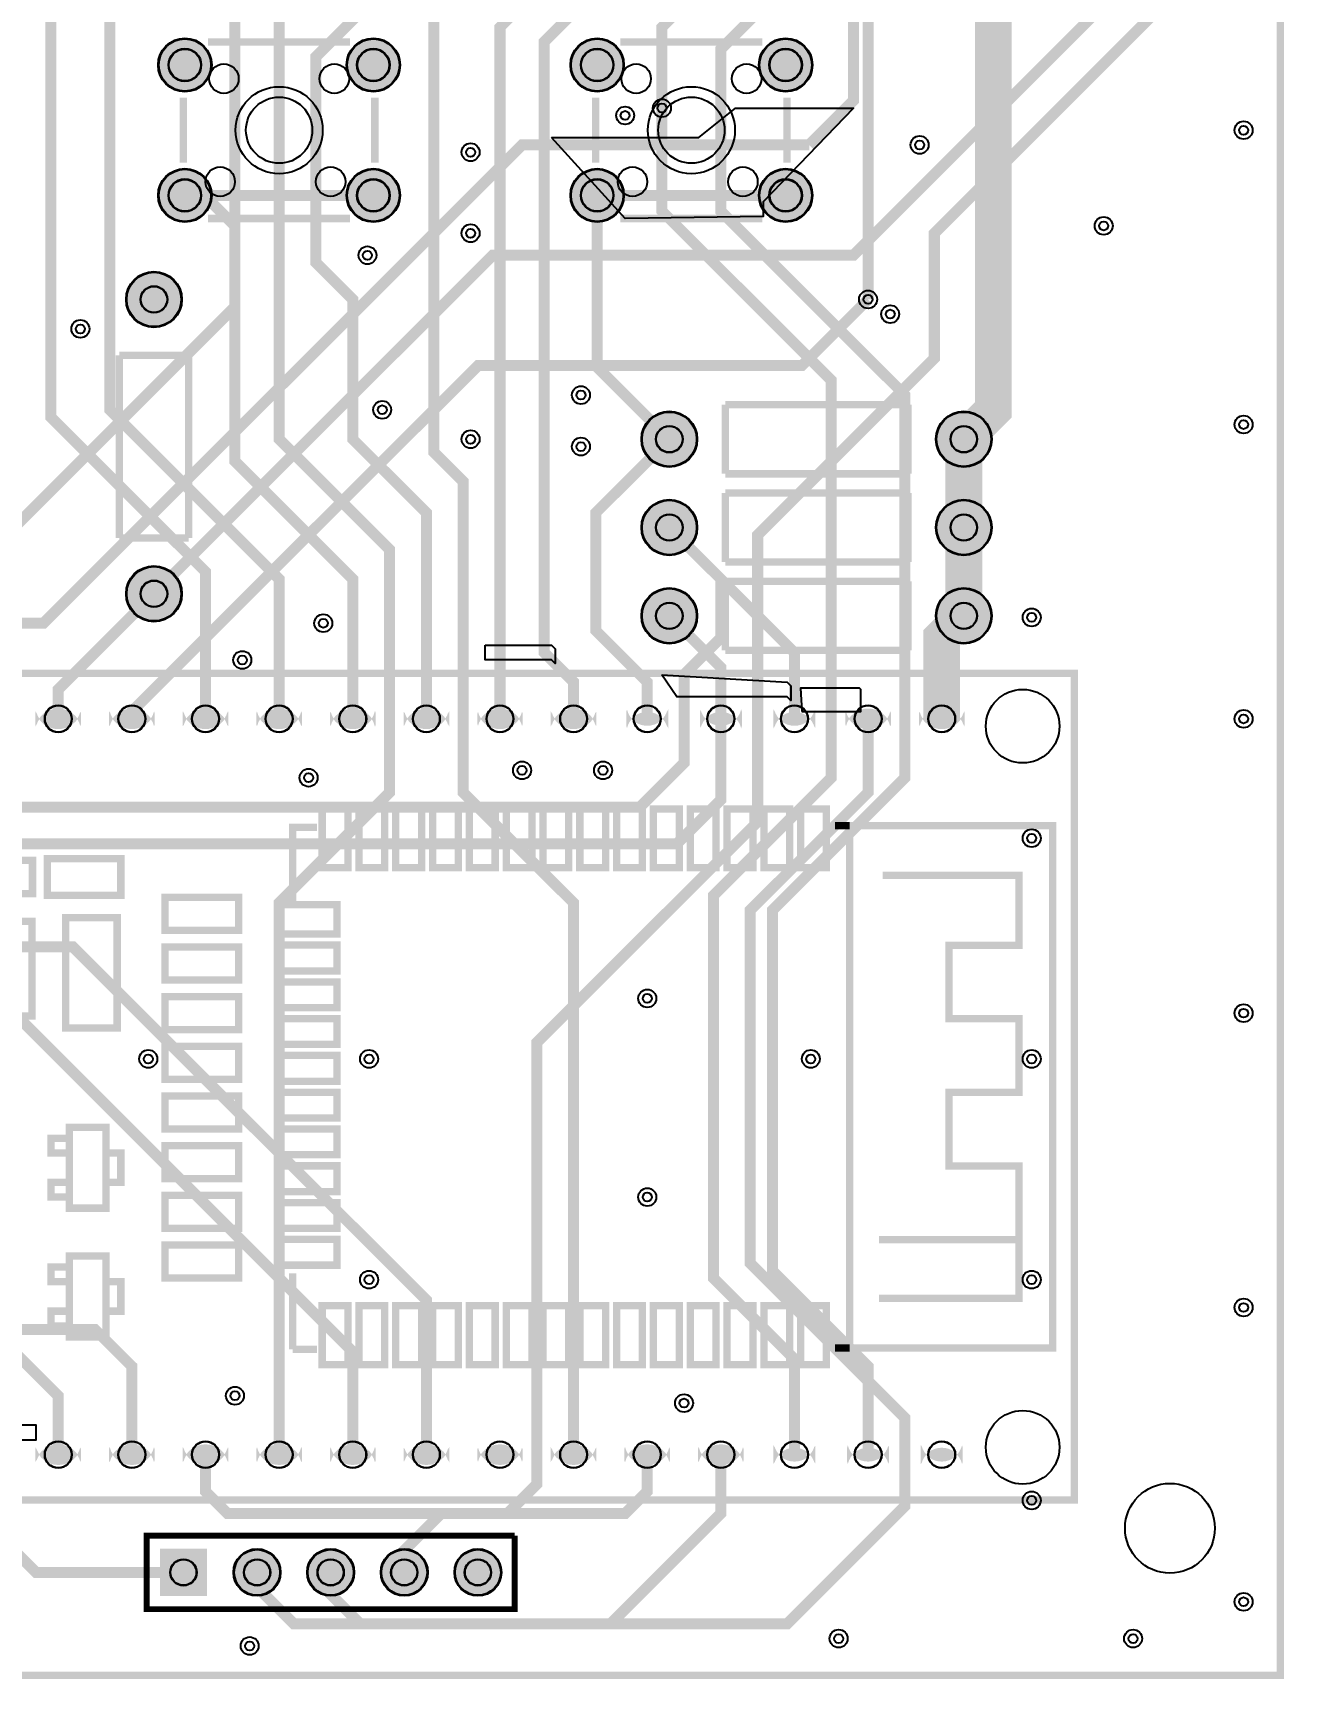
# Model space of a CAD drawing. Header units: millimetres. Extents: x -29 to 100, y 0 to 173.
# Drawn here: x 28.1 to 71.2, y -0.1 to 56.7 of the extents above; entities that cross this region are included whole.
import ezdxf

# ---------------------------------------------------------------- set-up
doc = ezdxf.new("R2010")
doc.units = ezdxf.units.MM
for name, color, linetype, true_color in [('BoardOutLine', 7, 'Continuous', 0xff00ff), ('BottomLayer', 7, 'Continuous', 0x0000ff), ('BottomSolderMaskLayer', 7, 'Continuous', 0xaa00ff), ('Hole', 7, 'Continuous', 0x222222), ('Multi-Layer', 7, 'Continuous', 0xc0c0c0), ('TopLayer', 7, 'Continuous', 0xff0000), ('TopSilkLayer', 7, 'Continuous', 0xffcc00), ('TopSolderMaskLayer', 7, 'Continuous', 0x800080)]:
    doc.layers.add(name, color=color, linetype=linetype, true_color=true_color)

msp = doc.modelspace()

# ---------------------------------------------------------------- hatches: boundary and pattern name
at = {"layer": 'BottomSolderMaskLayer'}
for points in [[(32.399, 55.591, 1), (34.25, 55.591, 1)], [(38.902, 55.591, 1), (40.753, 55.591, 1)], [(46.623, 55.591, 1), (48.474, 55.591, 1)], [(53.126, 55.591, 1), (54.977, 55.591, 1)], [(32.399, 51.09, 1), (34.25, 51.09, 1)], [(38.902, 51.09, 1), (40.753, 51.09, 1)], [(46.623, 51.09, 1), (48.474, 51.09, 1)], [(53.126, 51.09, 1), (54.977, 51.09, 1)], [(31.293, 47.498, 1), (33.223, 47.498, 1)], [(49.073, 42.672, 1), (51.003, 42.672, 1)], [(59.233, 42.672, 1), (61.163, 42.672, 1)], [(49.073, 39.624, 1), (51.003, 39.624, 1)], [(59.233, 39.624, 1), (61.163, 39.624, 1)], [(31.293, 37.338, 1), (33.223, 37.338, 1)], [(49.073, 36.576, 1), (51.003, 36.576, 1)], [(59.233, 36.576, 1), (61.163, 36.576, 1)], [(29.743, 33.283, -0.785398), (28.169, 33.283), (28.169, 32.758, -0.785398), (29.743, 32.758)], [(32.283, 33.283, -0.785398), (30.709, 33.283), (30.709, 32.758, -0.785398), (32.283, 32.758)], [(34.823, 33.283, -0.785398), (33.249, 33.283), (33.249, 32.758, -0.785398), (34.823, 32.758)], [(37.363, 33.283, -0.785398), (35.789, 33.283), (35.789, 32.758, -0.785398), (37.363, 32.758)], [(39.903, 33.283, -0.785398), (38.329, 33.283), (38.329, 32.758, -0.785398), (39.903, 32.758)], [(42.443, 33.283, -0.785398), (40.869, 33.283), (40.869, 32.758, -0.785398), (42.443, 32.758)], [(44.983, 33.283, -0.785398), (43.409, 33.283), (43.409, 32.758, -0.785398), (44.983, 32.758)], [(47.523, 33.283, -0.785398), (45.949, 33.283), (45.949, 32.758, -0.785398), (47.523, 32.758)], [(50, 33.349, -0.785398), (48.552, 33.349), (48.552, 32.691, -0.785398), (50, 32.691)], [(52.54, 33.349, -0.785398), (51.092, 33.349), (51.092, 32.691, -0.785398), (52.54, 32.691)], [(55.08, 33.349, -0.785398), (53.632, 33.349), (53.632, 32.691, -0.785398), (55.08, 32.691)], [(57.684, 33.283, -0.785398), (56.109, 33.283), (56.109, 32.758, -0.785398), (57.684, 32.758)], [(60.224, 33.283, -0.785398), (58.649, 33.283), (58.649, 32.758, -0.785398), (60.224, 32.758)], [(29.743, 7.882, -0.785398), (28.169, 7.882), (28.169, 7.358, -0.785398), (29.743, 7.358)], [(32.283, 7.882, -0.785398), (30.709, 7.882), (30.709, 7.358, -0.785398), (32.283, 7.358)], [(34.823, 7.882, -0.785398), (33.249, 7.882), (33.249, 7.358, -0.785398), (34.823, 7.358)], [(37.363, 7.882, -0.785398), (35.789, 7.882), (35.789, 7.358, -0.785398), (37.363, 7.358)], [(39.903, 7.882, -0.785398), (38.329, 7.882), (38.329, 7.358, -0.785398), (39.903, 7.358)], [(42.443, 7.882, -0.785398), (40.869, 7.882), (40.869, 7.358, -0.785398), (42.443, 7.358)], [(44.983, 7.882, -0.785398), (43.409, 7.882), (43.409, 7.358, -0.785398), (44.983, 7.358)], [(47.523, 7.882, -0.785398), (45.949, 7.882), (45.949, 7.358, -0.785398), (47.523, 7.358)], [(50.064, 7.882, -0.785398), (48.489, 7.882), (48.489, 7.358, -0.785398), (50.064, 7.358)], [(52.604, 7.882, -0.785398), (51.029, 7.882), (51.029, 7.358, -0.785398), (52.604, 7.358)], [(55.08, 7.949, -0.785398), (53.632, 7.949), (53.632, 7.291, -0.785398), (55.08, 7.291)], [(57.62, 7.949, -0.785398), (56.172, 7.949), (56.172, 7.291, -0.785398), (57.62, 7.291)], [(60.16, 7.949, -0.785398), (58.712, 7.949), (58.712, 7.291, -0.785398), (60.16, 7.291)], [(32.461, 4.369), (34.087, 4.369), (34.087, 2.743), (32.461, 2.743)], [(35.001, 3.556, 1), (36.627, 3.556, 1)], [(37.541, 3.556, 1), (39.167, 3.556, 1)], [(40.081, 3.556, 1), (41.707, 3.556, 1)], [(42.621, 3.556, 1), (44.247, 3.556, 1)]]:
    msp.add_hatch(color=256, dxfattribs=at).paths.add_polyline_path(points)
at = {"layer": 'Multi-Layer'}
for points in [[(32.425, 55.591, 1), (34.225, 55.591, 1)], [(38.927, 55.591, 1), (40.727, 55.591, 1)], [(46.649, 55.591, 1), (48.449, 55.591, 1)], [(53.151, 55.591, 1), (54.951, 55.591, 1)], [(32.425, 51.09, 1), (34.225, 51.09, 1)], [(38.927, 51.09, 1), (40.727, 51.09, 1)], [(46.649, 51.09, 1), (48.449, 51.09, 1)], [(53.151, 51.09, 1), (54.951, 51.09, 1)], [(31.318, 47.498, 1), (33.198, 47.498, 1)], [(49.098, 42.672, 1), (50.978, 42.672, 1)], [(59.258, 42.672, 1), (61.138, 42.672, 1)], [(49.098, 39.624, 1), (50.978, 39.624, 1)], [(59.258, 39.624, 1), (61.138, 39.624, 1)], [(31.318, 37.338, 1), (33.198, 37.338, 1)], [(49.098, 36.576, 1), (50.978, 36.576, 1)], [(59.258, 36.576, 1), (61.138, 36.576, 1)], [(29.718, 33.274, -0.785398), (28.194, 33.274), (28.194, 32.766, -0.785398), (29.718, 32.766)], [(32.258, 33.274, -0.785398), (30.734, 33.274), (30.734, 32.766, -0.785398), (32.258, 32.766)], [(34.798, 33.274, -0.785398), (33.274, 33.274), (33.274, 32.766, -0.785398), (34.798, 32.766)], [(37.338, 33.274, -0.785398), (35.814, 33.274), (35.814, 32.766, -0.785398), (37.338, 32.766)], [(39.878, 33.274, -0.785398), (38.354, 33.274), (38.354, 32.766, -0.785398), (39.878, 32.766)], [(42.418, 33.274, -0.785398), (40.894, 33.274), (40.894, 32.766, -0.785398), (42.418, 32.766)], [(44.958, 33.274, -0.785398), (43.434, 33.274), (43.434, 32.766, -0.785398), (44.958, 32.766)], [(47.498, 33.274, -0.785398), (45.974, 33.274), (45.974, 32.766, -0.785398), (47.498, 32.766)], [(49.975, 33.338, -0.785398), (48.578, 33.338), (48.578, 32.703, -0.785398), (49.975, 32.703)], [(52.515, 33.338, -0.785398), (51.118, 33.338), (51.118, 32.703, -0.785398), (52.515, 32.703)], [(55.055, 33.338, -0.785398), (53.658, 33.338), (53.658, 32.703, -0.785398), (55.055, 32.703)], [(57.658, 33.274, -0.785398), (56.134, 33.274), (56.134, 32.766, -0.785398), (57.658, 32.766)], [(60.198, 33.274, -0.785398), (58.674, 33.274), (58.674, 32.766, -0.785398), (60.198, 32.766)], [(29.718, 7.874, -0.785398), (28.194, 7.874), (28.194, 7.366, -0.785398), (29.718, 7.366)], [(32.258, 7.874, -0.785398), (30.734, 7.874), (30.734, 7.366, -0.785398), (32.258, 7.366)], [(34.798, 7.874, -0.785398), (33.274, 7.874), (33.274, 7.366, -0.785398), (34.798, 7.366)], [(37.338, 7.874, -0.785398), (35.814, 7.874), (35.814, 7.366, -0.785398), (37.338, 7.366)], [(39.878, 7.874, -0.785398), (38.354, 7.874), (38.354, 7.366, -0.785398), (39.878, 7.366)], [(42.418, 7.874, -0.785398), (40.894, 7.874), (40.894, 7.366, -0.785398), (42.418, 7.366)], [(44.958, 7.874, -0.785398), (43.434, 7.874), (43.434, 7.366, -0.785398), (44.958, 7.366)], [(47.498, 7.874, -0.785398), (45.974, 7.874), (45.974, 7.366, -0.785398), (47.498, 7.366)], [(50.038, 7.874, -0.785398), (48.514, 7.874), (48.514, 7.366, -0.785398), (50.038, 7.366)], [(52.578, 7.874, -0.785398), (51.054, 7.874), (51.054, 7.366, -0.785398), (52.578, 7.366)], [(55.055, 7.938, -0.785398), (53.658, 7.938), (53.658, 7.303, -0.785398), (55.055, 7.303)], [(57.595, 7.938, -0.785398), (56.198, 7.938), (56.198, 7.303, -0.785398), (57.595, 7.303)], [(60.135, 7.938, -0.785398), (58.738, 7.938), (58.738, 7.303, -0.785398), (60.135, 7.303)], [(32.487, 4.343), (34.061, 4.343), (34.061, 2.769), (32.487, 2.769)], [(35.027, 3.556, 1), (36.601, 3.556, 1)], [(37.567, 3.556, 1), (39.141, 3.556, 1)], [(40.107, 3.556, 1), (41.681, 3.556, 1)], [(42.647, 3.556, 1), (44.221, 3.556, 1)]]:
    msp.add_hatch(color=256, dxfattribs=at).paths.add_polyline_path(points)
at = {"layer": 'TopSolderMaskLayer'}
for points in [[(32.399, 55.591, 1), (34.25, 55.591, 1)], [(38.902, 55.591, 1), (40.753, 55.591, 1)], [(46.623, 55.591, 1), (48.474, 55.591, 1)], [(53.126, 55.591, 1), (54.977, 55.591, 1)], [(32.399, 51.09, 1), (34.25, 51.09, 1)], [(38.902, 51.09, 1), (40.753, 51.09, 1)], [(46.623, 51.09, 1), (48.474, 51.09, 1)], [(53.126, 51.09, 1), (54.977, 51.09, 1)], [(31.293, 47.498, 1), (33.223, 47.498, 1)], [(49.073, 42.672, 1), (51.003, 42.672, 1)], [(59.233, 42.672, 1), (61.163, 42.672, 1)], [(49.073, 39.624, 1), (51.003, 39.624, 1)], [(59.233, 39.624, 1), (61.163, 39.624, 1)], [(31.293, 37.338, 1), (33.223, 37.338, 1)], [(49.073, 36.576, 1), (51.003, 36.576, 1)], [(59.233, 36.576, 1), (61.163, 36.576, 1)], [(29.743, 33.283, -0.785398), (28.169, 33.283), (28.169, 32.758, -0.785398), (29.743, 32.758)], [(32.283, 33.283, -0.785398), (30.709, 33.283), (30.709, 32.758, -0.785398), (32.283, 32.758)], [(34.823, 33.283, -0.785398), (33.249, 33.283), (33.249, 32.758, -0.785398), (34.823, 32.758)], [(37.363, 33.283, -0.785398), (35.789, 33.283), (35.789, 32.758, -0.785398), (37.363, 32.758)], [(39.903, 33.283, -0.785398), (38.329, 33.283), (38.329, 32.758, -0.785398), (39.903, 32.758)], [(42.443, 33.283, -0.785398), (40.869, 33.283), (40.869, 32.758, -0.785398), (42.443, 32.758)], [(44.983, 33.283, -0.785398), (43.409, 33.283), (43.409, 32.758, -0.785398), (44.983, 32.758)], [(47.523, 33.283, -0.785398), (45.949, 33.283), (45.949, 32.758, -0.785398), (47.523, 32.758)], [(50, 33.349, -0.785398), (48.552, 33.349), (48.552, 32.691, -0.785398), (50, 32.691)], [(52.54, 33.349, -0.785398), (51.092, 33.349), (51.092, 32.691, -0.785398), (52.54, 32.691)], [(55.08, 33.349, -0.785398), (53.632, 33.349), (53.632, 32.691, -0.785398), (55.08, 32.691)], [(57.684, 33.283, -0.785398), (56.109, 33.283), (56.109, 32.758, -0.785398), (57.684, 32.758)], [(60.224, 33.283, -0.785398), (58.649, 33.283), (58.649, 32.758, -0.785398), (60.224, 32.758)], [(29.743, 7.882, -0.785398), (28.169, 7.882), (28.169, 7.358, -0.785398), (29.743, 7.358)], [(32.283, 7.882, -0.785398), (30.709, 7.882), (30.709, 7.358, -0.785398), (32.283, 7.358)], [(34.823, 7.882, -0.785398), (33.249, 7.882), (33.249, 7.358, -0.785398), (34.823, 7.358)], [(37.363, 7.882, -0.785398), (35.789, 7.882), (35.789, 7.358, -0.785398), (37.363, 7.358)], [(39.903, 7.882, -0.785398), (38.329, 7.882), (38.329, 7.358, -0.785398), (39.903, 7.358)], [(42.443, 7.882, -0.785398), (40.869, 7.882), (40.869, 7.358, -0.785398), (42.443, 7.358)], [(44.983, 7.882, -0.785398), (43.409, 7.882), (43.409, 7.358, -0.785398), (44.983, 7.358)], [(47.523, 7.882, -0.785398), (45.949, 7.882), (45.949, 7.358, -0.785398), (47.523, 7.358)], [(50.064, 7.882, -0.785398), (48.489, 7.882), (48.489, 7.358, -0.785398), (50.064, 7.358)], [(52.604, 7.882, -0.785398), (51.029, 7.882), (51.029, 7.358, -0.785398), (52.604, 7.358)], [(55.08, 7.949, -0.785398), (53.632, 7.949), (53.632, 7.291, -0.785398), (55.08, 7.291)], [(57.62, 7.949, -0.785398), (56.172, 7.949), (56.172, 7.291, -0.785398), (57.62, 7.291)], [(60.16, 7.949, -0.785398), (58.712, 7.949), (58.712, 7.291, -0.785398), (60.16, 7.291)], [(32.461, 4.369), (34.087, 4.369), (34.087, 2.743), (32.461, 2.743)], [(35.001, 3.556, 1), (36.627, 3.556, 1)], [(37.541, 3.556, 1), (39.167, 3.556, 1)], [(40.081, 3.556, 1), (41.707, 3.556, 1)], [(42.621, 3.556, 1), (44.247, 3.556, 1)]]:
    msp.add_hatch(color=256, dxfattribs=at).paths.add_polyline_path(points)

# ---------------------------------------------------------------- linework, layer by layer
at = {"layer": 'BoardOutLine', "const_width": 0.254}
msp.add_lwpolyline([(0, 0), (71.12, 0), (71.12, 137.16), (0, 137.16), (0, 0)], close=True, dxfattribs=at)
at = {"layer": 'BottomLayer', "const_width": 0.381}
for points in [[(39.116, 7.62), (39.116, 11.176), (27.178, 23.114), (18.796, 23.114), (14.986, 26.924), (14.986, 35.306), (19.812, 40.132), (19.812, 48.26), (21.082, 49.53), (21.082, 56.896), (23.622, 59.436), (23.622, 82.974), (19.558, 87.038), (19.558, 92.964), (20.828, 94.234), (20.828, 100.838)], [(5.09, 97.744), (5.334, 97.988), (5.334, 99.568), (5.842, 100.076), (8.382, 100.076), (9.906, 98.552), (9.906, 88.9), (4.572, 83.566), (4.572, 71.107), (5.588, 70.091), (5.588, 44.45), (4.572, 43.434), (4.572, 38.1), (7.112, 35.56), (7.112, 22.736), (17.91, 11.938), (30.226, 11.938), (31.496, 10.668), (31.496, 7.62)], [(41.656, 7.62), (41.656, 12.954), (29.464, 25.146), (22.352, 25.146), (17.526, 29.972), (17.526, 35.052), (21.844, 39.37), (21.844, 47.752), (22.86, 48.768), (22.86, 56.134), (25.654, 58.928), (25.654, 83.025), (20.828, 87.851), (20.828, 91.948), (22.352, 93.472), (22.352, 99.314)], [(32.258, 37.338), (43.942, 49.022), (56.388, 49.022), (67.564, 60.198), (67.564, 71.882), (63.49, 75.956), (63.49, 90.216)], [(64.77, 78.486), (68.834, 74.422), (68.834, 59.436), (59.182, 49.784), (59.182, 45.466), (53.086, 39.37), (53.086, 29.464), (45.466, 21.844), (45.466, 6.604), (44.45, 5.588), (34.798, 5.588), (34.036, 6.35), (34.036, 7.62)], [(49.784, 54.102), (49.784, 56.896), (54.356, 61.468), (54.356, 71.628)], [(56.388, 67.056), (56.388, 54.364), (54.864, 52.832)], [(54.864, 52.832), (44.958, 52.832), (28.448, 36.322), (26.416, 36.322), (23.876, 33.782), (23.876, 33.02)], [(25.603, 51.09), (25.603, 40.589), (20.066, 35.052), (20.066, 31.242), (22.606, 28.702), (50.292, 28.702), (51.816, 30.226), (51.816, 33.02)], [(33.325, 51.09), (34.001, 51.09), (35.052, 50.038), (35.052, 47.244), (22.606, 34.798), (22.606, 31.496), (24.13, 29.972), (49.022, 29.972), (50.546, 31.496), (50.546, 34.544), (51.816, 35.814), (51.816, 37.846), (50.038, 39.624)], [(33.325, 51.09), (39.827, 51.09)], [(47.549, 51.09), (54.051, 51.09)], [(31.496, 33.02), (31.496, 33.274), (43.439, 45.217), (54.615, 45.217), (56.896, 47.498)], [(28.956, 33.02), (28.956, 34.036), (32.258, 37.338)], [(35.814, 3.556), (35.814, 3.048), (37.084, 1.778), (54.102, 1.778), (58.166, 5.842), (58.166, 8.89), (52.832, 14.224), (52.832, 26.416), (56.896, 30.48), (56.896, 33.02)]]:
    msp.add_lwpolyline(points, dxfattribs=at)
at = {"layer": 'BottomLayer'}
msp.add_lwpolyline([(54.61, 33.274), (56.642, 33.274), (56.642, 34.036), (56.596, 34.082), (54.564, 34.082)], close=True, dxfattribs=at)
at = {"layer": 'BottomSolderMaskLayer'}
for centre, radius in [((33.325, 55.591), 0.925), ((39.827, 55.591), 0.925), ((47.549, 55.591), 0.925), ((54.051, 55.591), 0.925), ((33.325, 55.591), 0.566), ((39.827, 55.591), 0.566), ((47.549, 55.591), 0.566), ((54.051, 55.591), 0.566), ((33.325, 51.09), 0.925), ((39.827, 51.09), 0.925), ((47.549, 51.09), 0.925), ((54.051, 51.09), 0.925), ((33.325, 51.09), 0.566), ((39.827, 51.09), 0.566), ((47.549, 51.09), 0.566), ((54.051, 51.09), 0.566), ((32.258, 47.498), 0.965), ((32.258, 47.498), 0.462), ((50.038, 42.672), 0.965), ((60.198, 42.672), 0.965), ((50.038, 42.672), 0.462), ((60.198, 42.672), 0.462), ((50.038, 39.624), 0.965), ((60.198, 39.624), 0.965), ((50.038, 39.624), 0.462), ((60.198, 39.624), 0.462), ((32.258, 37.338), 0.965), ((32.258, 37.338), 0.462), ((50.038, 36.576), 0.965), ((60.198, 36.576), 0.965), ((50.038, 36.576), 0.462), ((60.198, 36.576), 0.462), ((28.956, 33.02), 0.469), ((31.496, 33.02), 0.469), ((34.036, 33.02), 0.469), ((36.576, 33.02), 0.469), ((39.116, 33.02), 0.469), ((41.656, 33.02), 0.469), ((44.196, 33.02), 0.469), ((46.736, 33.02), 0.469), ((49.276, 33.02), 0.469), ((51.816, 33.02), 0.469), ((54.356, 33.02), 0.469), ((56.896, 33.02), 0.469), ((59.436, 33.02), 0.469), ((28.956, 7.62), 0.469), ((31.496, 7.62), 0.469), ((34.036, 7.62), 0.469), ((36.576, 7.62), 0.469), ((39.116, 7.62), 0.469), ((41.656, 7.62), 0.469), ((44.196, 7.62), 0.469), ((46.736, 7.62), 0.469), ((49.276, 7.62), 0.469), ((51.816, 7.62), 0.469), ((54.356, 7.62), 0.469), ((56.896, 7.62), 0.469), ((59.436, 7.62), 0.469), ((33.274, 3.556), 0.459), ((35.814, 3.556), 0.813), ((35.814, 3.556), 0.459), ((38.354, 3.556), 0.813), ((38.354, 3.556), 0.459), ((40.894, 3.556), 0.813), ((40.894, 3.556), 0.459), ((43.434, 3.556), 0.813), ((43.434, 3.556), 0.459)]:
    msp.add_circle(centre, radius, dxfattribs=at)
at = {"layer": 'Hole'}
for centre in [(48.514, 53.848), (49.784, 54.102), (69.85, 53.34), (58.674, 52.832), (43.18, 52.578), (65.024, 50.038), (43.18, 49.784), (39.624, 49.022), (56.896, 47.498), (29.718, 46.482), (57.658, 46.99), (46.99, 44.196), (40.132, 43.688), (69.85, 43.18), (43.18, 42.672), (46.99, 42.418), (38.1, 36.322), (62.54, 36.52), (35.306, 35.052), (69.85, 33.02), (44.958, 31.242), (47.752, 31.242), (37.592, 30.988), (62.54, 28.9), (49.276, 23.368), (69.85, 22.86), (32.06, 21.28), (39.68, 21.28), (54.92, 21.28), (62.54, 21.28), (49.276, 16.51), (39.68, 13.66), (62.54, 13.66), (69.85, 12.7), (35.052, 9.652), (50.546, 9.398), (62.54, 6.04), (69.85, 2.54), (35.56, 1.016), (55.88, 1.27), (66.04, 1.27)]:
    msp.add_circle(centre, 0.155, dxfattribs=at)
at = {"layer": 'Multi-Layer'}
for centre, radius in [((33.325, 55.591), 0.9), ((39.827, 55.591), 0.9), ((47.549, 55.591), 0.9), ((54.051, 55.591), 0.9), ((33.325, 55.591), 0.55), ((39.827, 55.591), 0.55), ((47.549, 55.591), 0.55), ((54.051, 55.591), 0.55), ((48.514, 53.848), 0.31), ((49.784, 54.102), 0.31), ((69.85, 53.34), 0.31), ((43.18, 52.578), 0.31), ((58.674, 52.832), 0.31), ((33.325, 51.09), 0.9), ((39.827, 51.09), 0.9), ((47.549, 51.09), 0.9), ((54.051, 51.09), 0.9), ((33.325, 51.09), 0.55), ((39.827, 51.09), 0.55), ((47.549, 51.09), 0.55), ((54.051, 51.09), 0.55), ((43.18, 49.784), 0.31), ((65.024, 50.038), 0.31), ((39.624, 49.022), 0.31), ((32.258, 47.498), 0.94), ((32.258, 47.498), 0.45), ((56.896, 47.498), 0.31), ((57.658, 46.99), 0.31), ((29.718, 46.482), 0.31), ((46.99, 44.196), 0.31), ((40.132, 43.688), 0.31), ((50.038, 42.672), 0.94), ((60.198, 42.672), 0.94), ((69.85, 43.18), 0.31), ((43.18, 42.672), 0.31), ((46.99, 42.418), 0.31), ((50.038, 42.672), 0.45), ((60.198, 42.672), 0.45), ((50.038, 39.624), 0.94), ((60.198, 39.624), 0.94), ((50.038, 39.624), 0.45), ((60.198, 39.624), 0.45), ((32.258, 37.338), 0.94), ((32.258, 37.338), 0.45), ((50.038, 36.576), 0.94), ((60.198, 36.576), 0.94), ((50.038, 36.576), 0.45), ((60.198, 36.576), 0.45), ((38.1, 36.322), 0.31), ((62.54, 36.52), 0.31), ((35.306, 35.052), 0.31), ((28.956, 33.02), 0.457), ((31.496, 33.02), 0.457), ((34.036, 33.02), 0.457), ((36.576, 33.02), 0.457), ((39.116, 33.02), 0.457), ((41.656, 33.02), 0.457), ((44.196, 33.02), 0.457), ((46.736, 33.02), 0.457), ((49.276, 33.02), 0.457), ((51.816, 33.02), 0.457), ((54.356, 33.02), 0.457), ((56.896, 33.02), 0.457), ((59.436, 33.02), 0.457), ((69.85, 33.02), 0.31), ((37.592, 30.988), 0.31), ((44.958, 31.242), 0.31), ((47.752, 31.242), 0.31), ((62.54, 28.9), 0.31), ((49.276, 23.368), 0.31), ((69.85, 22.86), 0.31), ((32.06, 21.28), 0.31), ((39.68, 21.28), 0.31), ((54.92, 21.28), 0.31), ((62.54, 21.28), 0.31), ((49.276, 16.51), 0.31), ((39.68, 13.66), 0.31), ((62.54, 13.66), 0.31), ((69.85, 12.7), 0.31), ((35.052, 9.652), 0.31), ((50.546, 9.398), 0.31), ((28.956, 7.62), 0.457), ((31.496, 7.62), 0.457), ((34.036, 7.62), 0.457), ((36.576, 7.62), 0.457), ((39.116, 7.62), 0.457), ((41.656, 7.62), 0.457), ((44.196, 7.62), 0.457), ((46.736, 7.62), 0.457), ((49.276, 7.62), 0.457), ((51.816, 7.62), 0.457), ((54.356, 7.62), 0.457), ((56.896, 7.62), 0.457), ((59.436, 7.62), 0.457), ((62.54, 6.04), 0.31), ((67.31, 5.08), 1.55), ((33.274, 3.556), 0.445), ((35.814, 3.556), 0.787), ((35.814, 3.556), 0.445), ((38.354, 3.556), 0.787), ((38.354, 3.556), 0.445), ((40.894, 3.556), 0.787), ((40.894, 3.556), 0.445), ((43.434, 3.556), 0.787), ((43.434, 3.556), 0.445), ((69.85, 2.54), 0.31), ((35.56, 1.016), 0.31), ((55.88, 1.27), 0.31), ((66.04, 1.27), 0.31)]:
    msp.add_circle(centre, radius, dxfattribs=at)
at = {"layer": 'TopLayer'}
for points, const_width in [([(36.576, 7.62), (36.576, 26.67), (40.386, 30.48), (40.386, 38.862), (36.576, 42.672), (36.576, 57.404), (52.578, 73.406), (52.578, 80.518), (36.576, 96.52), (36.576, 109.982), (41.402, 114.808), (45.72, 114.808), (52.578, 121.666), (52.578, 129.54), (54.864, 131.826), (56.896, 131.826), (58.42, 130.302), (58.42, 129.54)], 0.381), ([(34.036, 33.02), (34.036, 38.1), (28.702, 43.434), (28.702, 63.754), (30.226, 65.278), (30.226, 69.088), (28.702, 70.612), (28.956, 94.488), (26.67, 96.774), (21.082, 96.774), (9.398, 108.458), (9.398, 112.014), (11.43, 114.046), (11.43, 121.412), (10.16, 122.682), (10.16, 127)], 0.381), ([(36.576, 33.02), (36.576, 37.846), (30.734, 43.688), (30.734, 63.246), (32.004, 64.516), (32.004, 70.104), (30.988, 71.12), (30.988, 117.602), (32.004, 118.618)], 0.381), ([(46.736, 7.62), (46.736, 26.67), (42.926, 30.48), (42.926, 41.212), (41.91, 42.228), (41.91, 57.15), (56.134, 71.374), (56.134, 81.788), (40.386, 97.536), (40.386, 103.124)], 0.381), ([(46.736, 33.02), (46.736, 34.29), (45.72, 35.306), (45.72, 56.388), (46.914, 57.582), (51.486, 57.582), (55.626, 61.722), (57.63, 61.722), (59.154, 63.246), (62.484, 63.246), (64.008, 61.722), (66.548, 61.722), (68.326, 63.5), (68.326, 87.28), (68.834, 87.788), (68.834, 95.25), (67.564, 96.52), (64.714, 96.52), (63.49, 95.296)], 0.381), ([(44.196, 33.02), (44.196, 56.896), (46.228, 58.928), (50.8, 58.928), (54.61, 62.738), (56.896, 62.738), (58.928, 64.77), (65.786, 64.77), (66.802, 65.786), (66.802, 87.884), (67.564, 88.646), (67.564, 93.762), (66.03, 95.296)], 0.381), ([(28.956, 7.62), (28.956, 9.652), (25.4, 13.208), (10.922, 13.208), (6.35, 17.78), (6.35, 31.496), (4.318, 33.528), (4.318, 84.074), (6.858, 86.614), (9.144, 86.614), (10.16, 87.63), (10.16, 91.44), (8.936, 92.664), (7.63, 92.664)], 0.381), ([(39.116, 33.02), (39.116, 37.846), (35.052, 41.91), (35.052, 58.42), (49.53, 72.898), (49.53, 81.534)], 0.381), ([(41.656, 33.02), (41.656, 40.132), (39.116, 42.672), (39.116, 47.498), (37.846, 48.768), (37.846, 55.88), (44.196, 62.23), (44.196, 62.992)], 0.381), ([(56.896, 7.62), (56.896, 10.668), (53.594, 13.97), (53.594, 26.416), (58.166, 30.988), (58.166, 44.196), (51.816, 50.546), (51.816, 56.134), (56.134, 60.452), (58.42, 60.452), (59.69, 61.722)], 0.381), ([(61.214, 59.944), (61.214, 43.688), (60.198, 42.672)], 1.27), ([(57.912, 58.674), (56.896, 57.658), (56.896, 47.498)], 0.381), ([(54.356, 7.62), (54.356, 10.922), (51.562, 13.716), (51.562, 26.924), (55.626, 30.988), (55.626, 44.704), (49.784, 50.546), (49.784, 54.102)], 0.381), ([(47.549, 51.09), (47.549, 45.161), (50.038, 42.672)], 0.381), ([(47.549, 51.09), (47.549, 45.161), (50.038, 42.672)], 0.381), ([(60.198, 39.624), (60.198, 42.672)], 1.27), ([(49.276, 33.02), (49.276, 34.29), (47.498, 36.068), (47.498, 40.132), (50.038, 42.672)], 0.381), ([(54.356, 33.02), (54.356, 35.306), (50.038, 39.624)], 0.381), ([(60.198, 36.576), (60.198, 39.624)], 1.27), ([(59.436, 33.02), (59.436, 35.814), (60.198, 36.576)], 1.27), ([(51.816, 33.02), (51.816, 34.798), (50.038, 36.576)], 0.381), ([(26.416, 7.62), (26.416, 5.334), (28.194, 3.556), (33.274, 3.556)], 0.381), ([(38.354, 3.556), (38.354, 2.794), (39.37, 1.778), (48.006, 1.778), (51.816, 5.588), (51.816, 7.62)], 0.381), ([(40.894, 3.556), (40.894, 4.318), (42.164, 5.588), (48.514, 5.588), (49.276, 6.35), (49.276, 7.62)], 0.381)]:
    msp.add_lwpolyline(points, dxfattribs=dict(at, const_width=const_width))
for points in [[(45.974, 53.086), (51.054, 53.086), (52.324, 54.102), (56.388, 54.102), (53.278, 50.865), (53.278, 50.357), (48.514, 50.292)], [(43.688, 35.56), (45.974, 35.56), (46.101, 35.433), (46.101, 34.925), (45.974, 35.052), (43.688, 35.052)], [(49.784, 34.544), (54.102, 34.29), (54.229, 34.163), (54.229, 33.655), (54.102, 33.782), (50.292, 33.782)], [(24.638, 8.128), (28.194, 8.128), (28.194, 8.636), (24.638, 8.636)]]:
    msp.add_lwpolyline(points, close=True, dxfattribs=at)
at = {"layer": 'TopSilkLayer'}
for points, const_width in [([(34.126, 56.388), (39.026, 56.388)], 0.254), ([(48.35, 56.388), (53.25, 56.388)], 0.254), ([(33.274, 54.461), (33.274, 52.22)], 0.254), ([(39.878, 54.461), (39.878, 52.22)], 0.254), ([(47.498, 54.461), (47.498, 52.22)], 0.254), ([(54.102, 54.461), (54.102, 52.22)], 0.254), ([(34.126, 50.292), (39.026, 50.292)], 0.254), ([(48.35, 50.292), (53.25, 50.292)], 0.254), ([(31.064, 45.568), (33.452, 45.568)], 0.254), ([(31.064, 39.268), (31.064, 45.568)], 0.254), ([(33.452, 45.568), (33.452, 39.268)], 0.254), ([(51.969, 41.478), (51.969, 43.866)], 0.254), ([(51.969, 43.866), (58.268, 43.866)], 0.254), ([(58.268, 43.866), (58.268, 41.478)], 0.254), ([(58.268, 41.478), (51.969, 41.478)], 0.254), ([(51.969, 38.43), (51.969, 40.818)], 0.254), ([(51.969, 40.818), (58.268, 40.818)], 0.254), ([(58.268, 40.818), (58.268, 38.43)], 0.254), ([(33.452, 39.268), (31.064, 39.268)], 0.254), ([(58.268, 38.43), (51.969, 38.43)], 0.254), ([(51.969, 35.382), (51.969, 37.77)], 0.254), ([(51.969, 37.77), (58.268, 37.77)], 0.254), ([(58.268, 37.77), (58.268, 35.382)], 0.254), ([(58.268, 35.382), (51.969, 35.382)], 0.254), ([(37.88, 29.27), (37.045, 29.27), (37.045, 26.666)], 0.254), ([(56.261, 29.337), (55.752, 29.337)], 0.254), ([(57.404, 27.619), (62.103, 27.619), (62.103, 25.206), (59.69, 25.206), (59.69, 22.666), (62.103, 22.666), (62.103, 20.126), (59.69, 20.126), (59.69, 17.586), (62.103, 17.586), (62.103, 15.046), (57.277, 15.046)], 0.254), ([(62.103, 15.046), (62.103, 13.014), (57.277, 13.014)], 0.254), ([(37.045, 13.874), (37.045, 11.253)], 0.254), ([(37.045, 11.253), (37.88, 11.253)], 0.254), ([(55.753, 11.303), (56.262, 11.303)], 0.254), ([(33.909, 4.826), (32.004, 4.826), (32.004, 2.286), (44.704, 2.286), (44.704, 4.826)], 0.203), ([(44.704, 4.826), (33.909, 4.826)], 0.203)]:
    msp.add_lwpolyline(points, dxfattribs=dict(at, const_width=const_width))
at = {"layer": 'TopSilkLayer', "const_width": 0.254}
for points in [[(64.008, 34.59), (64.008, 6.05), (9.048, 6.05), (9.048, 34.59), (64.008, 34.59)], [(38.95, 29.912), (38.95, 27.88), (38.061, 27.88), (38.061, 29.912), (38.95, 29.912)], [(40.22, 29.912), (40.22, 27.88), (39.331, 27.88), (39.331, 29.912), (40.22, 29.912)], [(41.49, 29.912), (41.49, 27.88), (40.601, 27.88), (40.601, 29.912), (41.49, 29.912)], [(42.76, 29.912), (42.76, 27.88), (41.871, 27.88), (41.871, 29.912), (42.76, 29.912)], [(44.03, 29.912), (44.03, 27.88), (43.141, 27.88), (43.141, 29.912), (44.03, 29.912)], [(45.3, 29.912), (45.3, 27.88), (44.411, 27.88), (44.411, 29.912), (45.3, 29.912)], [(46.57, 29.912), (46.57, 27.88), (45.681, 27.88), (45.681, 29.912), (46.57, 29.912)], [(47.84, 29.912), (47.84, 27.88), (46.951, 27.88), (46.951, 29.912), (47.84, 29.912)], [(49.11, 29.912), (49.11, 27.88), (48.221, 27.88), (48.221, 29.912), (49.11, 29.912)], [(50.38, 29.912), (50.38, 27.88), (49.491, 27.88), (49.491, 29.912), (50.38, 29.912)], [(51.65, 29.912), (51.65, 27.88), (50.761, 27.88), (50.761, 29.912), (51.65, 29.912)], [(52.92, 29.912), (52.92, 27.88), (52.031, 27.88), (52.031, 29.912), (52.92, 29.912)], [(54.19, 29.912), (54.19, 27.88), (53.301, 27.88), (53.301, 29.912), (54.19, 29.912)], [(55.46, 29.912), (55.46, 27.88), (54.571, 27.88), (54.571, 29.912), (55.46, 29.912)], [(63.261, 29.337), (63.261, 11.303), (56.261, 11.303), (56.261, 29.337), (63.261, 29.337)], [(28.067, 28.131), (28.067, 26.988), (25.527, 26.988), (25.527, 28.131), (28.067, 28.131)], [(31.115, 28.194), (31.115, 26.924), (28.575, 26.924), (28.575, 28.194), (31.115, 28.194)], [(35.179, 26.861), (35.179, 25.718), (32.639, 25.718), (32.639, 26.861), (35.179, 26.861)], [(38.569, 26.607), (38.569, 25.591), (36.537, 25.591), (36.537, 26.607), (38.569, 26.607)], [(28.051, 26.035), (28.051, 22.757), (25.654, 22.757), (25.654, 26.035), (28.051, 26.035)], [(30.988, 26.162), (30.988, 22.352), (29.21, 22.352), (29.21, 26.162), (30.988, 26.162)], [(35.179, 25.146), (35.179, 24.003), (32.639, 24.003), (32.639, 25.146), (35.179, 25.146)], [(38.569, 25.21), (38.569, 24.321), (36.537, 24.321), (36.537, 25.21), (38.569, 25.21)], [(38.569, 23.94), (38.569, 23.051), (36.537, 23.051), (36.537, 23.94), (38.569, 23.94)], [(35.179, 23.432), (35.179, 22.289), (32.639, 22.289), (32.639, 23.432), (35.179, 23.432)], [(38.569, 22.67), (38.569, 21.781), (36.537, 21.781), (36.537, 22.67), (38.569, 22.67)], [(35.179, 21.717), (35.179, 20.574), (32.639, 20.574), (32.639, 21.717), (35.179, 21.717)], [(38.569, 21.4), (38.569, 20.511), (36.537, 20.511), (36.537, 21.4), (38.569, 21.4)], [(35.179, 20.003), (35.179, 18.86), (32.639, 18.86), (32.639, 20.003), (35.179, 20.003)], [(38.569, 20.13), (38.569, 19.241), (36.537, 19.241), (36.537, 20.13), (38.569, 20.13)], [(30.607, 18.923), (30.607, 16.129), (29.337, 16.129), (29.337, 18.923), (30.607, 18.923)], [(38.569, 18.86), (38.569, 17.971), (36.537, 17.971), (36.537, 18.86), (38.569, 18.86)], [(29.337, 18.542), (29.337, 18.034), (28.702, 18.034), (28.702, 18.542), (29.337, 18.542)], [(35.179, 18.288), (35.179, 17.145), (32.639, 17.145), (32.639, 18.288), (35.179, 18.288)], [(31.115, 18.034), (31.115, 17.018), (30.607, 17.018), (30.607, 18.034), (31.115, 18.034)], [(38.569, 17.59), (38.569, 16.701), (36.537, 16.701), (36.537, 17.59), (38.569, 17.59)], [(29.337, 17.018), (29.337, 16.51), (28.702, 16.51), (28.702, 17.018), (29.337, 17.018)], [(35.179, 16.574), (35.179, 15.431), (32.639, 15.431), (32.639, 16.574), (35.179, 16.574)], [(38.569, 16.32), (38.569, 15.431), (36.537, 15.431), (36.537, 16.32), (38.569, 16.32)], [(35.179, 14.859), (35.179, 13.716), (32.639, 13.716), (32.639, 14.859), (35.179, 14.859)], [(38.569, 15.05), (38.569, 14.161), (36.537, 14.161), (36.537, 15.05), (38.569, 15.05)], [(29.337, 14.097), (29.337, 13.589), (28.702, 13.589), (28.702, 14.097), (29.337, 14.097)], [(30.607, 14.478), (30.607, 11.684), (29.337, 11.684), (29.337, 14.478), (30.607, 14.478)], [(31.115, 13.589), (31.115, 12.573), (30.607, 12.573), (30.607, 13.589), (31.115, 13.589)], [(29.337, 12.573), (29.337, 12.065), (28.702, 12.065), (28.702, 12.573), (29.337, 12.573)], [(38.95, 12.76), (38.95, 10.728), (38.061, 10.728), (38.061, 12.76), (38.95, 12.76)], [(40.22, 12.76), (40.22, 10.728), (39.331, 10.728), (39.331, 12.76), (40.22, 12.76)], [(41.49, 12.76), (41.49, 10.728), (40.601, 10.728), (40.601, 12.76), (41.49, 12.76)], [(42.76, 12.76), (42.76, 10.728), (41.871, 10.728), (41.871, 12.76), (42.76, 12.76)], [(44.03, 12.76), (44.03, 10.728), (43.141, 10.728), (43.141, 12.76), (44.03, 12.76)], [(45.3, 12.76), (45.3, 10.728), (44.411, 10.728), (44.411, 12.76), (45.3, 12.76)], [(46.57, 12.76), (46.57, 10.728), (45.681, 10.728), (45.681, 12.76), (46.57, 12.76)], [(47.84, 12.76), (47.84, 10.728), (46.951, 10.728), (46.951, 12.76), (47.84, 12.76)], [(49.11, 12.76), (49.11, 10.728), (48.221, 10.728), (48.221, 12.76), (49.11, 12.76)], [(50.38, 12.76), (50.38, 10.728), (49.491, 10.728), (49.491, 12.76), (50.38, 12.76)], [(51.65, 12.76), (51.65, 10.728), (50.761, 10.728), (50.761, 12.76), (51.65, 12.76)], [(52.92, 12.76), (52.92, 10.728), (52.031, 10.728), (52.031, 12.76), (52.92, 12.76)], [(54.19, 12.76), (54.19, 10.728), (53.301, 10.728), (53.301, 12.76), (54.19, 12.76)], [(55.46, 12.76), (55.46, 10.728), (54.571, 10.728), (54.571, 12.76), (55.46, 12.76)]]:
    msp.add_lwpolyline(points, close=True, dxfattribs=at)
at = {"layer": 'TopSilkLayer'}
for centre, radius in [((34.671, 55.118), 0.508), ((38.481, 55.118), 0.508), ((48.895, 55.118), 0.508), ((52.705, 55.118), 0.508), ((36.576, 53.34), 1.501), ((50.8, 53.34), 1.501), ((36.576, 53.34), 1.143), ((50.8, 53.34), 1.143), ((34.544, 51.562), 0.508), ((38.354, 51.562), 0.508), ((48.768, 51.562), 0.508), ((52.578, 51.562), 0.508), ((62.23, 32.766), 1.27), ((62.23, 7.874), 1.27)]:
    msp.add_circle(centre, radius, dxfattribs=at)
at = {"layer": 'TopSolderMaskLayer'}
for centre, radius in [((33.325, 55.591), 0.925), ((39.827, 55.591), 0.925), ((47.549, 55.591), 0.925), ((54.051, 55.591), 0.925), ((33.325, 55.591), 0.566), ((39.827, 55.591), 0.566), ((47.549, 55.591), 0.566), ((54.051, 55.591), 0.566), ((33.325, 51.09), 0.925), ((39.827, 51.09), 0.925), ((47.549, 51.09), 0.925), ((54.051, 51.09), 0.925), ((33.325, 51.09), 0.566), ((39.827, 51.09), 0.566), ((47.549, 51.09), 0.566), ((54.051, 51.09), 0.566), ((32.258, 47.498), 0.965), ((32.258, 47.498), 0.462), ((50.038, 42.672), 0.965), ((60.198, 42.672), 0.965), ((50.038, 42.672), 0.462), ((60.198, 42.672), 0.462), ((50.038, 39.624), 0.965), ((60.198, 39.624), 0.965), ((50.038, 39.624), 0.462), ((60.198, 39.624), 0.462), ((32.258, 37.338), 0.965), ((32.258, 37.338), 0.462), ((50.038, 36.576), 0.965), ((60.198, 36.576), 0.965), ((50.038, 36.576), 0.462), ((60.198, 36.576), 0.462), ((28.956, 33.02), 0.469), ((31.496, 33.02), 0.469), ((34.036, 33.02), 0.469), ((36.576, 33.02), 0.469), ((39.116, 33.02), 0.469), ((41.656, 33.02), 0.469), ((44.196, 33.02), 0.469), ((46.736, 33.02), 0.469), ((49.276, 33.02), 0.469), ((51.816, 33.02), 0.469), ((54.356, 33.02), 0.469), ((56.896, 33.02), 0.469), ((59.436, 33.02), 0.469), ((28.956, 7.62), 0.469), ((31.496, 7.62), 0.469), ((34.036, 7.62), 0.469), ((36.576, 7.62), 0.469), ((39.116, 7.62), 0.469), ((41.656, 7.62), 0.469), ((44.196, 7.62), 0.469), ((46.736, 7.62), 0.469), ((49.276, 7.62), 0.469), ((51.816, 7.62), 0.469), ((54.356, 7.62), 0.469), ((56.896, 7.62), 0.469), ((59.436, 7.62), 0.469), ((33.274, 3.556), 0.459), ((35.814, 3.556), 0.813), ((35.814, 3.556), 0.459), ((38.354, 3.556), 0.813), ((38.354, 3.556), 0.459), ((40.894, 3.556), 0.813), ((40.894, 3.556), 0.459), ((43.434, 3.556), 0.813), ((43.434, 3.556), 0.459)]:
    msp.add_circle(centre, radius, dxfattribs=at)

doc.saveas('drawing.dxf')
